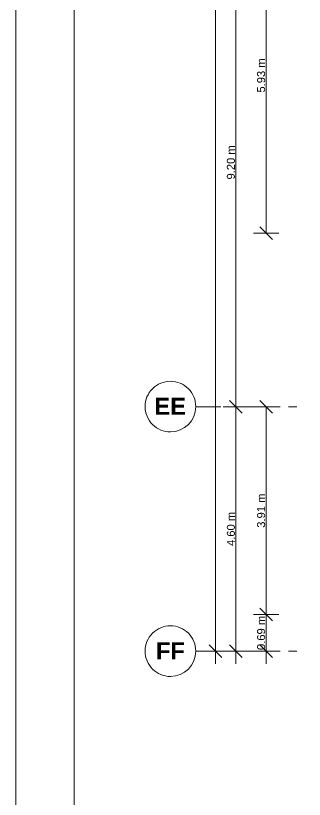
# Model space of a CAD drawing. Header units: metres. Extents: x 39 to 278, y -7 to 151.
# Drawn here: x 39.24 to 44.67, y 8.73 to 23.48 of the extents above; entities that cross this region are included whole.
import ezdxf

# ---------------------------------------------------------------- set-up
doc = ezdxf.new("R2010")
doc.units = ezdxf.units.M
doc.layers.add('HVAC - Ductos', color=5, linetype='Continuous', lineweight=50)
doc.layers.add('PDF_Geometry', color=7, linetype='Continuous', true_color=0xaaaaaa)
doc.layers.add('PDF_Text', color=7, linetype='Continuous')
doc.layers.add('pie de plano', color=7, linetype='Continuous')
doc.styles.add('PDF Helvetica', font='')
doc.styles.add('PDF Helvetica Bold', font='')
doc.styles.get('PDF Helvetica').set_extended_font_data('Helvetica')
doc.styles.get('PDF Helvetica Bold').set_extended_font_data('Helvetica', bold=True)

msp = doc.modelspace()

# ---------------------------------------------------------------- linework, layer by layer
at = {"layer": 'HVAC - Ductos', "color": 252, "lineweight": 0, "true_color": 0x939598}
for points in [[(43.002, 11.278), (43.002, 48.555)], [(43.382, 11.278), (43.382, 16.114), (43.382, 25.317), (43.382, 34.516), (43.382, 43.715), (43.382, 48.555)], [(43.717, 19.382), (43.955, 19.382), (43.955, 25.317), (43.955, 26.532), (43.955, 28.361), (43.955, 31.569), (43.955, 33.398), (43.955, 34.516), (43.955, 40.305), (43.955, 43.715), (43.955, 47.565), (43.955, 48.555)], [(43.836, 19.501), (43.955, 19.382), (44.074, 19.263)], [(43.955, 19.382), (44.193, 19.382)], [(43.263, 16.233), (43.382, 16.114), (43.501, 15.995)], [(43.836, 16.233), (43.955, 16.114), (44.074, 15.995)], [(43.144, 16.114), (43.382, 16.114), (43.62, 16.114)], [(43.955, 16.114), (43.717, 16.114)], [(43.955, 11.278), (43.955, 12.204), (43.955, 16.114), (44.193, 16.114)], [(43.836, 12.324), (43.955, 12.204), (44.074, 12.085)], [(44.193, 12.204), (43.955, 12.204), (43.717, 12.204)], [(42.763, 11.517), (43.002, 11.517), (43.24, 11.517)], [(42.882, 11.636), (43.002, 11.517), (43.121, 11.398)], [(43.144, 11.517), (43.382, 11.517), (43.62, 11.517)], [(43.263, 11.636), (43.382, 11.517), (43.501, 11.398)], [(43.717, 11.517), (43.955, 11.517), (44.193, 11.517)], [(43.836, 11.636), (43.955, 11.517), (44.074, 11.398)]]:
    msp.add_lwpolyline(points, dxfattribs=at)
at = {"layer": 'PDF_Geometry', "lineweight": 0}
for points in [[(42.154, 16.595, 0.418293), (41.677, 16.119, 0.41466), (42.154, 15.642, 0.411021), (42.63, 16.119, 0.414664)], [(42.154, 11.993, 0.418317), (41.677, 11.517, 0.414689), (42.154, 11.04, 0.41105), (42.63, 11.517, 0.414688)]]:
    msp.add_lwpolyline(points, format="xyb", close=True, dxfattribs=at)
at = {"layer": 'PDF_Geometry', "color": 252, "lineweight": 0, "true_color": 0x939598}
for points in [[(43.102, 16.114), (42.626, 16.114)], [(43.419, 16.114), (43.263, 16.114)], [(44.216, 16.114), (43.579, 16.114)], [(43.102, 11.517), (42.626, 11.517)], [(43.419, 11.517), (43.263, 11.517)], [(44.216, 11.517), (43.579, 11.517)]]:
    msp.add_lwpolyline(points, dxfattribs=at)
at = {"layer": 'PDF_Geometry', "lineweight": 0}
for points in [[(44.532, 16.114), (44.372, 16.114)], [(44.532, 11.517), (44.372, 11.517)]]:
    msp.add_lwpolyline(points, dxfattribs=at)
at = {"layer": 'pie de plano', "lineweight": 0}
msp.add_lwpolyline([(129.247, 53.256), (129.247, -6.745), (39.243, -6.745), (39.243, 53.256)], close=True, dxfattribs=at)
msp.add_lwpolyline([(128.77, 52.445), (40.343, 52.445), (40.343, -6.08), (128.77, -6.08)], dxfattribs=at)

# ---------------------------------------------------------------- texts
at = {"layer": 'PDF_Text', "color": 252, "lineweight": 0, "true_color": 0x939598, "char_height": 0.1506, "attachment_point": 4, "rotation": 90, "style": 'PDF Helvetica'}
for s, insert in [('5.93 m', (43.859, 22.03)), ('9.20 m', (43.291, 20.394)), ('3.91 m', (43.859, 13.839)), ('4.60 m', (43.291, 13.495)), ('0.69 m', (43.859, 11.538))]:
    msp.add_mtext(s, dxfattribs=dict(at, insert=insert))
at = {"layer": 'PDF_Text', "color": 253, "lineweight": 0, "true_color": 0xaaaaaa, "char_height": 0.3202, "attachment_point": 4, "style": 'PDF Helvetica Bold'}
for s, insert in [('EE', (41.851, 16.125)), ('FF', (41.879, 11.523))]:
    msp.add_mtext(s, dxfattribs=dict(at, insert=insert))

doc.saveas('drawing.dxf')
